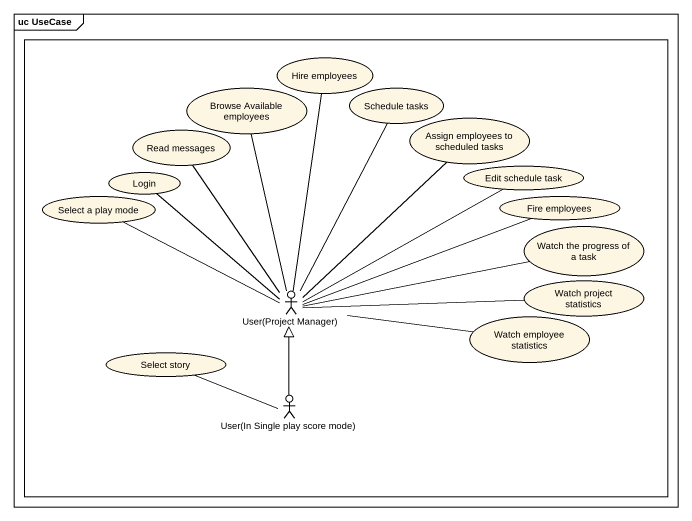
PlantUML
@startuml
mainframe uc UseCase
rectangle " " as rectangle1 {
  usecase "Browse Available employees" as Browse_Available_employees
  usecase "Hire employees" as Hire_employees
  usecase "Schedule tasks" as Schedule_tasks
  usecase "Read messages" as Read_messages
  usecase "Assign employees to scheduled tasks" as Assign_employees_to
  usecase "Edit schedule task" as Edit_schedule_task
  usecase "Select a play mode" as Select_a_play_mode
  usecase Login
  usecase "Fire employees" as Fire_employees
  usecase "Watch the progress of a task" as Watch_the_progress_of_a_task
  usecase "Watch project statistics" as Watch_project_statistics
  actor "User(Project Manager)" as User_Project_Manager
  usecase "Watch employee statistics" as Watch_employee_statistics
  usecase "Select story" as Select_story
  actor "User(In Single play score mode)" as User_In_Single_play_score
}
User_Project_Manager -up- Browse_Available_employees
User_Project_Manager -up- Hire_employees
User_Project_Manager -up- Schedule_tasks
User_Project_Manager -up- Read_messages
User_Project_Manager -up- Assign_employees_to
User_Project_Manager -right- Edit_schedule_task
User_Project_Manager -left- Select_a_play_mode
User_Project_Manager -up- Login
User_Project_Manager -right- Fire_employees
User_Project_Manager -right- Watch_the_progress_of_a_task
User_Project_Manager -right- Watch_project_statistics
User_Project_Manager -right- Watch_employee_statistics
User_In_Single_play_score -up-|> User_Project_Manager
User_In_Single_play_score -left- Select_story
@enduml
